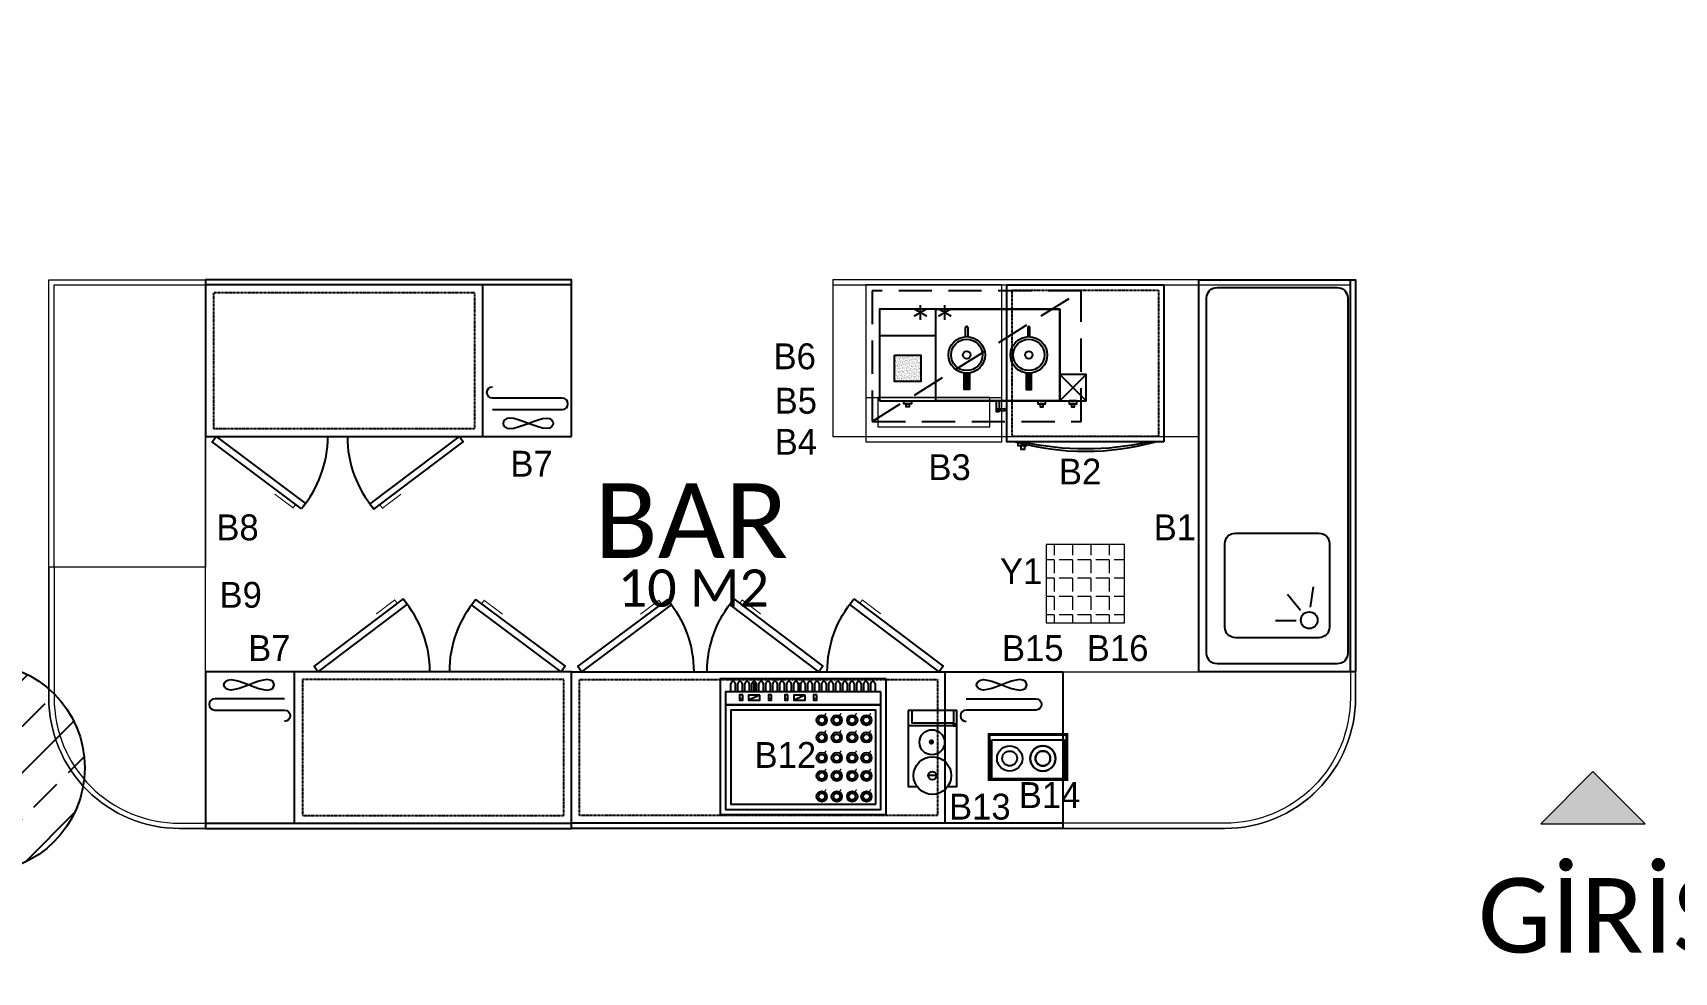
# Model space of a CAD drawing. Header units: centimetres. Extents: x -72470 to -43129, y -18750 to -16337.
# Drawn here: x -71250 to -70622, y -18030 to -17671 of the extents above; entities that cross this region are included whole.
import ezdxf

# ---------------------------------------------------------------- set-up
doc = ezdxf.new("R2010")
doc.units = ezdxf.units.CM
doc.header["$MEASUREMENT"] = 0
for name, pattern in [('Dashed', [0.005644, 0.002822, -0.002822]), ('DUZ', [0]), ('HIDDENX2', [19.05, 12.7, -6.35])]:
    doc.linetypes.add(name, pattern=pattern)
doc.layers.get('0').update_dxf_attribs({"linetype": 'DUZ', "lineweight": 0})
for name, color, linetype in [('002 Çizgi', 7, 'Continuous'), ('11-021_500-BLOK B-str_zemin_kat$0$2DKOLON', 4, 'Continuous'), ('11-021_500-BLOK B-str_zemin_kat$0$2DTARAMA1', 253, 'Continuous'), ('Kıtc-002 Çizgi', 7, 'Continuous'), ('S2000-002 Çizgi', 7, 'Continuous'), ('t_mutfakekipmans2000', 165, 'Continuous')]:
    doc.layers.add(name, color=color, linetype=linetype)
doc.layers.add('END. MUTFAK', color=210, linetype='Continuous', lineweight=30)
doc.layers.add('TEFRIS', color=30, linetype='Continuous', lineweight=9)
doc.styles.get("Standard").update_dxf_attribs({"font": 'candara.ttf'})
doc.styles.add('TAKSİM', font='GOTHIC.TTF', dxfattribs={"height": 20})
pattern_1 = [(45, (-428811.097, -192582.577), (-17.6776695, 17.6776695), []), (45, (-428793.42, -192582.577), (-17.6776695, 17.6776695), [12.5, -6.25])]

# ---------------------------------------------------------------- blocks, each defined once
blk = doc.blocks.new('A$C2E6236CE')
at = {"layer": 'Kıtc-002 Çizgi', "lineweight": 13, "elevation": 0}
for points in [[(51.92, 60), (0, 60), (0, 0), (51.92, 0)], [(47.33, 54.36), (4.59, 54.36), (4.59, 43.09), (47.33, 43.09)]]:
    blk.add_lwpolyline(points, close=True, dxfattribs=at)
blk.add_lwpolyline([(51.92, 43.09), (0, 43.09)], dxfattribs=at)
at = {"layer": 'Kıtc-002 Çizgi', "lineweight": 13}
blk.add_text('**', height=12, rotation=180, dxfattribs=at).set_placement((35.73, 20.99, 0))
blk = doc.blocks.new('188-60')
at = {"layer": '002 Çizgi', "color": 7}
blk.add_line((31.88, -108.71), (31.88, 79.29), dxfattribs=at)
for points in [[(-53.79, 42.59), (-28.17, 76.82), (-26.12, 75.29), (-51.73, 41.06)], [(-26.12, -108.71), (33.88, -108.71), (33.88, 79.29), (-26.12, 79.29)], [(-53.94, 17.23), (-28.17, -16.88), (-26.12, -15.34), (-51.89, 18.77)], [(-53.94, -28.75), (-28.17, -62.86), (-26.12, -61.32), (-51.89, -27.2)], [(-23.09, -92.27), (-22.92, -90.82), (-22.47, -89.12), (-21.83, -87.25), (-21.09, -85.3), (-20.36, -83.36), (-19.72, -81.49), (-19.26, -79.79), (-19.09, -78.33), (-19.26, -77.19), (-19.72, -76.37), (-20.36, -75.88), (-21.09, -75.72), (-21.83, -75.88), (-22.47, -76.37), (-22.92, -77.19), (-23.09, -78.33), (-22.92, -79.79), (-22.47, -81.49), (-21.83, -83.36), (-21.09, -85.3), (-20.36, -87.25), (-19.72, -89.12), (-19.26, -90.82), (-19.09, -92.27), (-19.26, -93.42), (-19.72, -94.24), (-20.36, -94.73), (-21.09, -94.89), (-21.83, -94.73), (-22.47, -94.24), (-22.92, -93.42)]]:
    blk.add_lwpolyline(points, close=True, dxfattribs=at)
at = {"layer": '002 Çizgi', "color": 7, "linetype": 'Dashed'}
blk.add_lwpolyline([(28.88, -60.71), (28.88, 76.29), (-23.12, 76.29), (-23.12, -60.71)], close=True, dxfattribs=at)
at = {"layer": '002 Çizgi', "color": 7, "const_width": 0.427}
for points in [[(-52.1, 44.85), (-53.42, 45.84), (-49.19, 51.49), (-48.11, 52.94)], [(-52.24, 14.98), (-53.56, 13.99), (-49.3, 8.35), (-48.21, 6.91)], [(-52.24, -31), (-53.56, -31.99), (-49.3, -37.63), (-48.21, -39.07)]]:
    blk.add_lwpolyline(points, dxfattribs=at)
at = {"layer": '002 Çizgi', "color": 7}
blk.add_lwpolyline([(31.88, -63.71), (-26.12, -63.71)], dxfattribs=at)
for points in [[(-15.78, -71.71), (-15.78, -98.38, 1), (-11.44, -98.38)], [(-11.44, -98.38), (-11.44, -71.71, -1), (-7.09, -71.71)]]:
    blk.add_lwpolyline(points, format="xyb", dxfattribs=at)
for centre, start, end in [((-26.12, 75.29), 229.75503, 270), ((-26.12, -15.34), 90, 130.50921), ((-26.12, -61.32), 90, 130.50921)]:
    blk.add_arc(centre, 42.75, start, end, dxfattribs=at)
blk = doc.blocks.new('A$C664B4501')
at = {"layer": 'S2000-002 Çizgi'}
for p, q in [((31.04, 6.26), (35.37, 8.18)), ((48.29, 6.26), (52.62, 8.18))]:
    blk.add_line(p, q, dxfattribs=at)
for points in [[(0, 0), (63.5, 0), (63.5, 52), (0, 52)], [(2, 10), (61.5, 10), (61.5, 50), (2, 50)], [(4, 48), (4, 12), (59.5, 12), (59.5, 48)], [(2, 5), (61.5, 5), (61.5, 10), (2, 10)], [(26.58, 6.14), (27.76, 6.14), (27.76, 8.24), (26.58, 8.24)], [(31.04, 6.26), (35.37, 6.26), (35.37, 8.18), (31.04, 8.18)], [(37.66, 6.14), (38.83, 6.14), (38.83, 8.24), (37.66, 8.24)], [(43.83, 6.14), (45.01, 6.14), (45.01, 8.24), (43.83, 8.24)], [(48.29, 6.26), (52.62, 6.26), (52.62, 8.18), (48.29, 8.18)], [(54.91, 6.14), (56.08, 6.14), (56.08, 8.24), (54.91, 8.24)]]:
    blk.add_lwpolyline(points, close=True, dxfattribs=at)
for points, const_width in [([(6.48, 43.33), (5.89, 42.38)], 0.5), ([(11.92, 43.33), (11.34, 42.38)], 0.5), ([(17.86, 43.33), (17.28, 42.38)], 0.5), ([(23.59, 43.33), (23.01, 42.38)], 0.5), ([(6.48, 35.43), (5.89, 34.49)], 0.5), ([(11.92, 35.43), (11.34, 34.49)], 0.5), ([(17.86, 35.43), (17.28, 34.49)], 0.5), ([(23.59, 35.43), (23.01, 34.49)], 0.5), ([(6.48, 28.51), (5.89, 27.56)], 0.5), ([(11.92, 28.51), (11.34, 27.56)], 0.5), ([(17.86, 28.51), (17.28, 27.56)], 0.5), ([(23.59, 28.51), (23.01, 27.56)], 0.5), ([(6.48, 20.73), (5.89, 19.78)], 0.5), ([(11.92, 20.73), (11.34, 19.78)], 0.5), ([(17.86, 20.73), (17.28, 19.78)], 0.5), ([(23.59, 20.73), (23.01, 19.78)], 0.5), ([(6.48, 14.14), (5.89, 13.19)], 0.5), ([(11.92, 14.14), (11.34, 13.19)], 0.5), ([(17.86, 14.14), (17.28, 13.19)], 0.5), ([(23.59, 14.14), (23.01, 13.19)], 0.5), ([(26.58, 7.5), (27.76, 7.5)], 0.5), ([(37.66, 7.5), (38.83, 7.5)], 0.5), ([(43.83, 7.5), (45.01, 7.5)], 0.5), ([(54.91, 7.5), (56.08, 7.5)], 0.5), ([(33.23, 5), (33.23, 1.5)], 1), ([(50.48, 5), (50.48, 1.5)], 1)]:
    blk.add_lwpolyline(points, dxfattribs=dict(at, const_width=const_width))
for points in [[(4.26, 1.85), (4.26, 5)], [(5.93, 5), (5.93, 1.85)], [(6.93, 1.85), (6.93, 5)], [(8.61, 5), (8.61, 1.85)], [(9.61, 1.85), (9.61, 5)], [(11.28, 5), (11.28, 1.85)], [(12.28, 1.85), (12.28, 5)], [(13.96, 5), (13.96, 1.85)], [(14.96, 1.85), (14.96, 5)], [(16.63, 5), (16.63, 1.85)], [(17.63, 1.85), (17.63, 5)], [(19.31, 5), (19.31, 1.85)], [(20.31, 1.85), (20.31, 5)], [(21.98, 5), (21.98, 1.85)], [(22.98, 1.85), (22.98, 5)], [(24.66, 5), (24.66, 1.85)], [(25.66, 1.85), (25.66, 5)], [(27.33, 5), (27.33, 1.85)], [(28.33, 1.85), (28.33, 5)], [(30.01, 5), (30.01, 1.85)], [(31.01, 1.85), (31.01, 5)], [(32.68, 5), (32.68, 1.85)], [(33.68, 1.85), (33.68, 5)], [(35.36, 5), (35.36, 1.85)], [(36.36, 1.85), (36.36, 5)], [(38.03, 5), (38.03, 1.85)], [(39.03, 1.85), (39.03, 5)], [(40.71, 5), (40.71, 1.85)], [(41.71, 1.85), (41.71, 5)], [(43.38, 5), (43.38, 1.85)], [(44.38, 1.85), (44.38, 5)], [(46.06, 5), (46.06, 1.85)], [(47.06, 1.85), (47.06, 5)], [(48.73, 5), (48.73, 1.85)], [(49.73, 1.85), (49.73, 5)], [(51.4, 5), (51.4, 1.85)], [(52.4, 1.85), (52.4, 5)], [(54.08, 5), (54.08, 1.85)], [(55.08, 1.85), (55.08, 5)], [(56.75, 5), (56.75, 1.85)], [(57.75, 1.85), (57.75, 5)], [(59.43, 5), (59.43, 1.85)]]:
    blk.add_lwpolyline(points, dxfattribs=at)
for centre, radius in [((7.54, 45.07), 1.98), ((7.54, 45.07), 1.24), ((12.99, 45.07), 1.98), ((12.99, 45.07), 1.24), ((18.93, 45.07), 1.98), ((18.93, 45.07), 1.24), ((24.66, 45.07), 1.98), ((24.66, 45.07), 1.24), ((7.54, 37.17), 1.98), ((7.54, 37.17), 1.24), ((12.99, 37.17), 1.98), ((12.99, 37.17), 1.24), ((18.93, 37.17), 1.98), ((18.93, 37.17), 1.24), ((24.66, 37.17), 1.98), ((24.66, 37.17), 1.24), ((7.54, 30.25), 1.98), ((7.54, 30.25), 1.24), ((12.99, 30.25), 1.98), ((12.99, 30.25), 1.24), ((18.93, 30.25), 1.98), ((18.93, 30.25), 1.24), ((24.66, 30.25), 1.98), ((24.66, 30.25), 1.24), ((7.54, 22.47), 1.98), ((7.54, 22.47), 1.24), ((12.99, 22.47), 1.98), ((12.99, 22.47), 1.24), ((18.93, 22.47), 1.98), ((18.93, 22.47), 1.24), ((24.66, 22.47), 1.98), ((24.66, 22.47), 1.24), ((7.54, 15.88), 1.98), ((7.54, 15.88), 1.24), ((12.99, 15.88), 1.98), ((12.99, 15.88), 1.24), ((18.93, 15.88), 1.98), ((18.93, 15.88), 1.24), ((24.66, 15.88), 1.98), ((24.66, 15.88), 1.24)]:
    blk.add_circle(centre, radius, dxfattribs=at)
for centre in [(5.1, 1.85), (7.77, 1.85), (10.45, 1.85), (13.12, 1.85), (15.8, 1.85), (18.47, 1.85), (21.14, 1.85), (23.82, 1.85), (26.49, 1.85), (29.17, 1.85), (31.84, 1.85), (34.52, 1.85), (37.19, 1.85), (39.87, 1.85), (42.54, 1.85), (45.22, 1.85), (47.89, 1.85), (50.57, 1.85), (53.24, 1.85), (55.92, 1.85), (58.59, 1.85)]:
    blk.add_arc(centre, 0.837, 180, 0, dxfattribs=at)
blk = doc.blocks.new('A$C1C4536AD')
at = {"layer": 'S2000-002 Çizgi'}
for points in [[(0, 29), (0, 0), (18.5, 0)], [(3.39, 29), (0, 29), (0, 26.84)], [(18.5, 26.95), (18.5, 29), (15.2, 29)], [(18.5, 0), (18.5, 29)], [(7.82, 24.81), (10.92, 24.88)], [(0, 5.79), (18.5, 5.79)], [(1.26, 0), (1.26, 4.77), (16.97, 4.77), (16.97, 0)]]:
    blk.add_lwpolyline(points, dxfattribs=at)
at = {"layer": 'S2000-002 Çizgi', "const_width": 1}
blk.add_lwpolyline([(9.18, 12.02, 1), (10.18, 12.02, 1)], format="xyb", close=True, dxfattribs=at)
at = {"layer": 'S2000-002 Çizgi'}
blk.add_lwpolyline([(0.33, 5.24), (1.35, 5.24), (1.35, 5.79), (0.33, 5.79)], close=True, dxfattribs=at)
for centre, radius in [((9.3, 24.88), 7.2), ((9.3, 24.88), 1.6), ((9.43, 12.15), 4.82)]:
    blk.add_circle(centre, radius, dxfattribs=at)
blk = doc.blocks.new('A$C047744E0')
at = {"layer": 'S2000-002 Çizgi'}
h = blk.add_hatch(dxfattribs=at)
h.set_pattern_fill('AR-SAND', color=256, scale=0.5, style=0)
h.set_pattern_definition([(37.5, (-4072.69315, -3944.5775), (-0.03149668, 0.96341188), [0, -0.76, 0, -0.85, 0, -0.8125]), (7.5, (-4072.6931, -3944.5775), (0.88488835, 1.41107303), [0, -0.41, 0, -0.685, 0, -0.2625]), (327.5, (-4073.30815, -3944.5775), (1.55707093, 0.00282953), [0, -0.25, 0, -0.9, 0, -1.175]), (317.5, (-4073.3081, -3944.5775), (1.5030633, 0.43883778), [0, -0.125, 0, -0.59, 0, -0.675])])
h.paths.add_polyline_path([(5.73, 21.57), (15.77, 21.57), (15.77, 11.53), (5.73, 11.53)])
for points in [[(34.38, 14.79, -0.072213), (32.37, 14.79), (32.37, 8.52), (34.38, 8.52)], [(56.12, 8.52), (58.13, 8.52), (58.13, 14.79, -0.072213), (56.12, 14.79)]]:
    blk.add_hatch(color=256, dxfattribs=at).paths.add_polyline_path(points)
for p, q in [((69, 14.21), (79, 4.21)), ((79, 14.21), (69, 4.21))]:
    blk.add_line(p, q, dxfattribs=at)
for points in [[(0, 4.21), (69, 4.21), (69, 39.21), (0, 39.21)], [(0, 29.21), (21.5, 29.21), (21.5, 39.21), (0, 39.21)], [(69, 4.21), (21.5, 4.21), (21.5, 39.21), (69, 39.21)], [(5.73, 21.57), (15.77, 21.57), (15.77, 11.53), (5.73, 11.53)], [(69, 4.21), (79, 4.21), (79, 14.21), (69, 14.21)], [(9.28, 4.21), (12.19, 4.21), (12.19, 3.05), (9.28, 3.05)], [(10.15, 3.05), (11.32, 3.05), (11.32, 1.88), (10.15, 1.88)], [(47.85, 0.2), (45.19, 0.41), (45.19, 1.04), (47.85, 1.25)], [(63.53, 4.21), (60.62, 4.21), (60.62, 3.05), (63.53, 3.05)], [(62.66, 3.05), (61.49, 3.05), (61.49, 1.88), (62.66, 1.88)], [(75.46, 4.21), (72.54, 4.21), (72.54, 3.05), (75.46, 3.05)], [(74.58, 3.05), (73.42, 3.05), (73.42, 1.88), (74.58, 1.88)]]:
    blk.add_lwpolyline(points, close=True, dxfattribs=at)
for points in [[(32.94, 28.7), (32.94, 32.22)], [(33.81, 32.22), (33.81, 28.7)], [(56.69, 32.22), (56.69, 28.7)], [(57.56, 28.7), (57.56, 32.22)], [(34.38, 14.79), (34.38, 8.52), (32.37, 8.52), (32.37, 14.79)], [(56.12, 14.79), (56.12, 8.52), (58.13, 8.52), (58.13, 14.79)], [(45.8, 0), (44.7, 0), (44.7, 4.21)], [(45.8, 4.21), (45.8, 1.08)], [(45.8, 0.36), (45.8, 0)]]:
    blk.add_lwpolyline(points, dxfattribs=at)
for centre, radius in [((33.37, 21.71), 7), ((33.37, 21.71), 6), ((57.12, 21.71), 7), ((57.12, 21.71), 6), ((33.37, 21.71), 1.45), ((57.12, 21.71), 1.45)]:
    blk.add_circle(centre, radius, dxfattribs=at)
for centre in [(33.37, 32.22), (57.12, 32.22)]:
    blk.add_arc(centre, 0.438, 0, 180, dxfattribs=at)
blk = doc.blocks.new('A$C14D126DE')
at = {"layer": 'S2000-002 Çizgi'}
for points in [[(3.67, 0), (3.67, 60), (63.67, 60), (63.67, 0)], [(2.21, 53.17), (2.21, 54.63), (0.75, 54.63), (0.75, 53.17)]]:
    blk.add_lwpolyline(points, close=True, dxfattribs=at)
at = {"layer": 'S2000-002 Çizgi', "linetype": 'Dashed', "ltscale": 0.5}
blk.add_lwpolyline([(5.67, 2), (5.67, 58), (61.67, 58), (61.67, 2)], close=True, dxfattribs=at)
at = {"layer": 'S2000-002 Çizgi'}
for points in [[(3.32, 55.85), (2.21, 55.85), (2.21, 52.2)], [(3.18, 52.2), (3.67, 52.2), (3.67, 55.85)]]:
    blk.add_lwpolyline(points, dxfattribs=at)
for centre, radius, start, end in [((100.61, 29.9), 100.61, 164.49408, 195.50592), ((109.49, 29.9), 108.49, 167.28187, 192.71813)]:
    blk.add_arc(centre, radius, start, end, dxfattribs=at)
blk = doc.blocks.new('A$C3EB91AFD')
at = {"layer": 'END. MUTFAK', "color": 0}
for radius in [4.84, 2.84]:
    blk.add_circle((21.13, 8.6, 0), radius, dxfattribs=at)
at = {"layer": 't_mutfakekipmans2000', "color": 0, "const_width": 1.2, "elevation": 0}
blk.add_lwpolyline([(0.6, 17.77), (30.27, 17.78), (30.27, 0.6), (0.6, 0.6)], close=True, dxfattribs=at)
at = {"layer": 't_mutfakekipmans2000', "color": 0, "elevation": 0}
blk.add_lwpolyline([(1.65, 15.77), (29.32, 15.78), (29.32, 0.6), (1.65, 0.6)], close=True, dxfattribs=at)
at = {"layer": 't_mutfakekipmans2000', "color": 0}
for radius in [4.84, 2.84]:
    blk.add_circle((8.44, 8.6, 0), radius, dxfattribs=at)
blk = doc.blocks.new('A$C3AB439AA')
at = {"layer": 'S2000-002 Çizgi'}
blk.add_line((0, 2), (140, 2), dxfattribs=at)
for points in [[(75.59, 87.82), (41.48, 62.05), (43.03, 60), (77.14, 85.77)], [(103.31, 87.67), (137.54, 62.05), (136, 60), (101.77, 85.61)], [(0, 60), (0, 0), (140, 0), (140, 60)], [(9.63, 56.97), (11.08, 56.8), (12.79, 56.35), (14.65, 55.71), (16.6, 54.97), (18.55, 54.24), (20.41, 53.6), (22.11, 53.14), (23.57, 52.97), (24.71, 53.14), (25.53, 53.6), (26.02, 54.24), (26.18, 54.97), (26.02, 55.71), (25.53, 56.35), (24.71, 56.8), (23.57, 56.97), (22.11, 56.8), (20.41, 56.35), (18.55, 55.71), (16.6, 54.97), (14.65, 54.24), (12.79, 53.6), (11.08, 53.14), (9.63, 52.97), (8.48, 53.14), (7.67, 53.6), (7.18, 54.24), (7.01, 54.97), (7.18, 55.71), (7.67, 56.35), (8.48, 56.8)]]:
    blk.add_lwpolyline(points, close=True, dxfattribs=at)
at = {"layer": 'S2000-002 Çizgi', "const_width": 0.428}
for points in [[(73.35, 86.12), (72.35, 87.44), (66.72, 83.18), (65.28, 82.09)], [(105.56, 85.98), (106.55, 87.3), (112.21, 83.07), (113.65, 81.99)]]:
    blk.add_lwpolyline(points, dxfattribs=at)
at = {"layer": 'S2000-002 Çizgi'}
blk.add_lwpolyline([(34, 2), (34, 60)], dxfattribs=at)
at = {"layer": 'S2000-002 Çizgi', "linetype": 'Dashed'}
blk.add_lwpolyline([(37, 5), (137, 5), (137, 57), (37, 57)], close=True, dxfattribs=at)
at = {"layer": 'S2000-002 Çizgi'}
for points in [[(30.19, 49.66), (3.52, 49.66, 1), (3.52, 45.32)], [(3.52, 45.32), (30.19, 45.32, -1), (30.19, 40.97)]]:
    blk.add_lwpolyline(points, format="xyb", dxfattribs=at)
for centre, start, end in [((43.03, 60), 0, 40.50921), ((136, 60), 139.75503, 180)]:
    blk.add_arc(centre, 42.75, start, end, dxfattribs=at)
blk = doc.blocks.new('A$C1CA12C8A')
at = {"layer": 'S2000-002 Çizgi'}
for p, q in [((42.76, 24.66), (43.87, 32.47)), ((38.95, 23.43), (33.94, 29.53)), ((37.29, 19.52), (29.4, 19.52))]:
    blk.add_line(p, q, dxfattribs=at)
for points in [[(0, 0), (0, 150), (60, 150), (60, 0)], [(58, 0), (58, 150), (60, 150), (60, 0)]]:
    blk.add_lwpolyline(points, close=True, dxfattribs=at)
for points in [[(3, 7), (3, 143, -0.414214), (7, 147), (53, 147, -0.414214), (57, 143), (57, 7, -0.414214), (53, 3), (7, 3, -0.414214)], [(10, 17), (10, 49, -0.414214), (14, 53), (46, 53, -0.414214), (50, 49), (50, 17, -0.414214), (46, 13), (14, 13, -0.414214)]]:
    blk.add_lwpolyline(points, format="xyb", close=True, dxfattribs=at)
blk.add_circle((42.26, 19.71), 3.19, dxfattribs=at)

msp = doc.modelspace()

# ---------------------------------------------------------------- hatches: boundary and pattern name
at = {"layer": '11-021_500-BLOK B-str_zemin_kat$0$2DTARAMA1'}
h = msp.add_hatch(dxfattribs=at)
h.set_pattern_fill('ANSI33', color=256, scale=100)
h.set_pattern_definition(pattern_1)
edge = h.paths.add_edge_path()
edge.add_arc((-68749.76, -17111.81), 40, 0, 360)
edge = h.paths.add_edge_path()
edge.add_arc((-69589.76, -17111.81), 40, 0, 360)
edge = h.paths.add_edge_path()
edge.add_arc((-70429.76, -17111.81), 40, 0, 360)
edge = h.paths.add_edge_path()
edge.add_arc((-71269.76, -17111.81), 40, 0, 360)
h.paths.add_polyline_path([(-70137.29, -16946.14), (-69963.53, -16946.14), (-69963.53, -16900.19), (-70137.29, -16900.19)], flags=9)
h.paths.add_polyline_path([(-69284.08, -16946.17), (-69110.31, -16946.17), (-69110.31, -16900.19), (-69284.08, -16900.19)], flags=9)
h.paths.add_polyline_path([(-70977.29, -16946.17), (-70822.17, -16946.17), (-70822.17, -16900.19), (-70977.29, -16900.19)], flags=9)
edge = h.paths.add_edge_path()
edge.add_arc((-72109.76, -17111.81), 40, 0, 360)
edge = h.paths.add_edge_path()
edge.add_arc((-70429.76, -17951.81), 40, 0, 360)
edge = h.paths.add_edge_path()
edge.add_arc((-69589.76, -17951.81), 40, 0, 360)
edge = h.paths.add_edge_path()
edge.add_arc((-68749.76, -17951.81), 40, 0, 360)
h = msp.add_hatch(dxfattribs=at)
h.set_pattern_fill('ANSI33', color=256, scale=100)
h.set_pattern_definition(pattern_1)
edge = h.paths.add_edge_path()
edge.add_arc((-71269.76, -17951.81), 40, 0, 360)
at = {"layer": 'TEFRIS', "linetype": 'Continuous'}
h = msp.add_hatch(dxfattribs=at)
h.set_pattern_fill('ANGLE', color=0, angle=-180)
h.set_pattern_definition([(180, (-62518.6966, -20617.4394), (-1e-12, -6.985), [5.08, -1.905]), (270, (-62518.6966, -20617.4394), (6.985, -1e-12), [5.08, -1.905])])
h.paths.add_polyline_path([(-70831.94, -17866.36), (-70861.94, -17866.36), (-70861.94, -17896.36), (-70831.94, -17896.36)])
h = msp.add_hatch(color=0, dxfattribs=at)
h.dxf.hatch_style = 1
h.set_gradient(color1=(255, 0, 0), color2=(255, 255, 0), tint=1)
h.paths.add_polyline_path([(-70652.68, -17953.31), (-70672.68, -17973.31), (-70632.68, -17973.31)])

# ---------------------------------------------------------------- linework, layer by layer
at = {"layer": '11-021_500-BLOK B-str_zemin_kat$0$2DKOLON', "linetype": 'Continuous'}
msp.add_circle((-71269.76, -17951.81), 40, dxfattribs=at)
at = {"layer": 'S2000-002 Çizgi', "linetype": 'HIDDENX2'}
msp.add_line((-70928.48, -17819.34), (-70848.48, -17769.34), dxfattribs=at)
msp.add_lwpolyline([(-70848.48, -17769.34), (-70928.48, -17769.34), (-70928.48, -17819.34), (-70848.48, -17819.34)], close=True, dxfattribs=at)
at = {"layer": 'TEFRIS', "color": 0, "linetype": 'Continuous'}
for p, q in [((-71043.51, -17765.07), (-71043.51, -17825.07)), ((-70943.51, -17765.07), (-70943.51, -17825.07)), ((-71183.51, -17825.07), (-71043.51, -17825.07)), ((-70943.51, -17825.07), (-70803.51, -17825.07))]:
    msp.add_line(p, q, dxfattribs=at)
for points in [[(-70855.51, -17975.07), (-71193.51, -17975.07, -0.414214), (-71243.51, -17925.07), (-71243.51, -17765.07), (-71043.51, -17765.07)], [(-70993.51, -17975.07), (-70793.51, -17975.07, 0.414214), (-70743.51, -17925.07), (-70743.51, -17765.07), (-70943.51, -17765.07)], [(-71241.51, -17875.07), (-71241.51, -17925.07, 0.414214), (-71193.51, -17973.07), (-71183.51, -17973.07)], [(-70745.51, -17915.07), (-70745.51, -17925.07, -0.198912), (-70759.56, -17959.01, -0.198912), (-70793.51, -17973.07), (-70855.51, -17973.07)]]:
    msp.add_lwpolyline(points, format="xyb", dxfattribs=at)
for points in [[(-71243.51, -17765.07), (-71183.51, -17765.07), (-71183.51, -17875.07), (-71243.51, -17875.07)], [(-70943.51, -17767.07), (-70803.51, -17767.07), (-70803.51, -17765.07), (-70943.51, -17765.07)], [(-70943.51, -17825.07), (-70803.51, -17825.07), (-70803.51, -17765.07), (-70943.51, -17765.07)], [(-70803.51, -17767.07), (-70745.51, -17767.07), (-70745.51, -17765.07), (-70803.51, -17765.07)], [(-70831.94, -17866.36), (-70861.94, -17866.36), (-70861.94, -17896.36), (-70831.94, -17896.36)], [(-70652.68, -17953.31), (-70672.68, -17973.31), (-70632.68, -17973.31)]]:
    msp.add_lwpolyline(points, close=True, dxfattribs=at)
for points in [[(-71241.51, -17875.07), (-71241.51, -17767.07), (-71183.51, -17767.07)], [(-70993.51, -17915.07), (-71183.51, -17915.07), (-71183.51, -17825.07)], [(-70672.68, -17973.31), (-70632.68, -17973.31), (-70652.68, -17953.31)], [(-70672.68, -17973.31), (-70652.68, -17953.31)]]:
    msp.add_lwpolyline(points, dxfattribs=at)
for points in [[(-71243.51, -17875.07), (-71243.51, -17925.07, 0.414214), (-71193.51, -17975.07), (-71183.51, -17975.07), (-71183.51, -17875.07)], [(-70855.51, -17915.07), (-70743.51, -17915.07), (-70743.51, -17925.07, -0.198912), (-70758.15, -17960.42, -0.198912), (-70793.51, -17975.07), (-70855.51, -17975.07)]]:
    msp.add_lwpolyline(points, format="xyb", close=True, dxfattribs=at)

# ---------------------------------------------------------------- block references
for name, p, rotation in [('A$C2E6236CE', (-70878.92, -17767.07, 0), 180), ('A$C14D126DE', (-70816.92, -17830.73), 90.00000000007388)]:
    msp.add_blockref(name, p, dxfattribs=dict(rotation=rotation))
at = {"layer": 'S2000-002 Çizgi'}
for name, p in [('A$C047744E0', (-70925.65, -17815.58)), ('A$C3EB91AFD', (-70884.29, -17956.88, 0))]:
    msp.add_blockref(name, p, dxfattribs=at)
at = {"layer": 'S2000-002 Çizgi', "xscale": -1, "rotation": 90}
msp.add_blockref('188-60', (-70964.22, -17941.19), dxfattribs=at)
at = {"layer": 'S2000-002 Çizgi', "rotation": 180}
for name, p in [('A$C664B4501', (-70923.11, -17917.76)), ('A$C1C4536AD', (-70896.14, -17929.95))]:
    msp.add_blockref(name, p, dxfattribs=at)
at = {"layer": 'TEFRIS', "color": 0, "linetype": 'Continuous', "rotation": 180}
msp.add_blockref('A$C3AB439AA', (-71043.51, -17765.07), dxfattribs=at)
at = {"layer": 'TEFRIS', "color": 0, "linetype": 'Continuous'}
for name, p in [('A$C1CA12C8A', (-70803.51, -17915.07)), ('A$C3AB439AA', (-71183.51, -17975.07))]:
    msp.add_blockref(name, p, dxfattribs=at)

# ---------------------------------------------------------------- texts
at = {"style": 'TAKSİM'}
for s, p in [('B6', (-70966.21, -17799.34, 0)), ('B5', (-70965.78, -17816.32, 0)), ('B4', (-70965.78, -17832.06, 0)), ('B7', (-71066.91, -17840.44, 0)), ('B3', (-70906.95, -17841.76, 0)), ('B2', (-70857.01, -17843.44, 0)), ('B8', (-71179.41, -17864.8, 0)), ('B1', (-70820.76, -17864.79, 0)), ('Y1', (-70879.58, -17881.58, 0)), ('B9', (-71178.2, -17890.61, 0)), ('B7', (-71167.23, -17910.99, 0)), ('B15', (-70878.81, -17910.99, 0)), ('B16', (-70846.31, -17910.99, 0)), ('B12', (-70973.48, -17951.89, 0)), ('B13', (-70899.06, -17971.67, 0)), ('B14', (-70872.37, -17967.24, 0))]:
    msp.add_text(s, height=9.9, dxfattribs=at).set_placement(p)
at = {"layer": 'TEFRIS', "color": 0, "linetype": 'Continuous', "attachment_point": 1}
for s, width, insert, char_height in [('BAR', 559, (-71034.68, -17842.99), 28.529), ('10 M2  ', 194, (-71025.81, -17875.94), 14.264), ('GİRİŞ ', 559, (-70696.68, -17994.06), 28.529)]:
    msp.add_mtext_dynamic_manual_height_columns(s, width=width, gutter_width=570.58, heights=[0], dxfattribs=dict(at, insert=insert, char_height=char_height))

doc.saveas('drawing.dxf')
